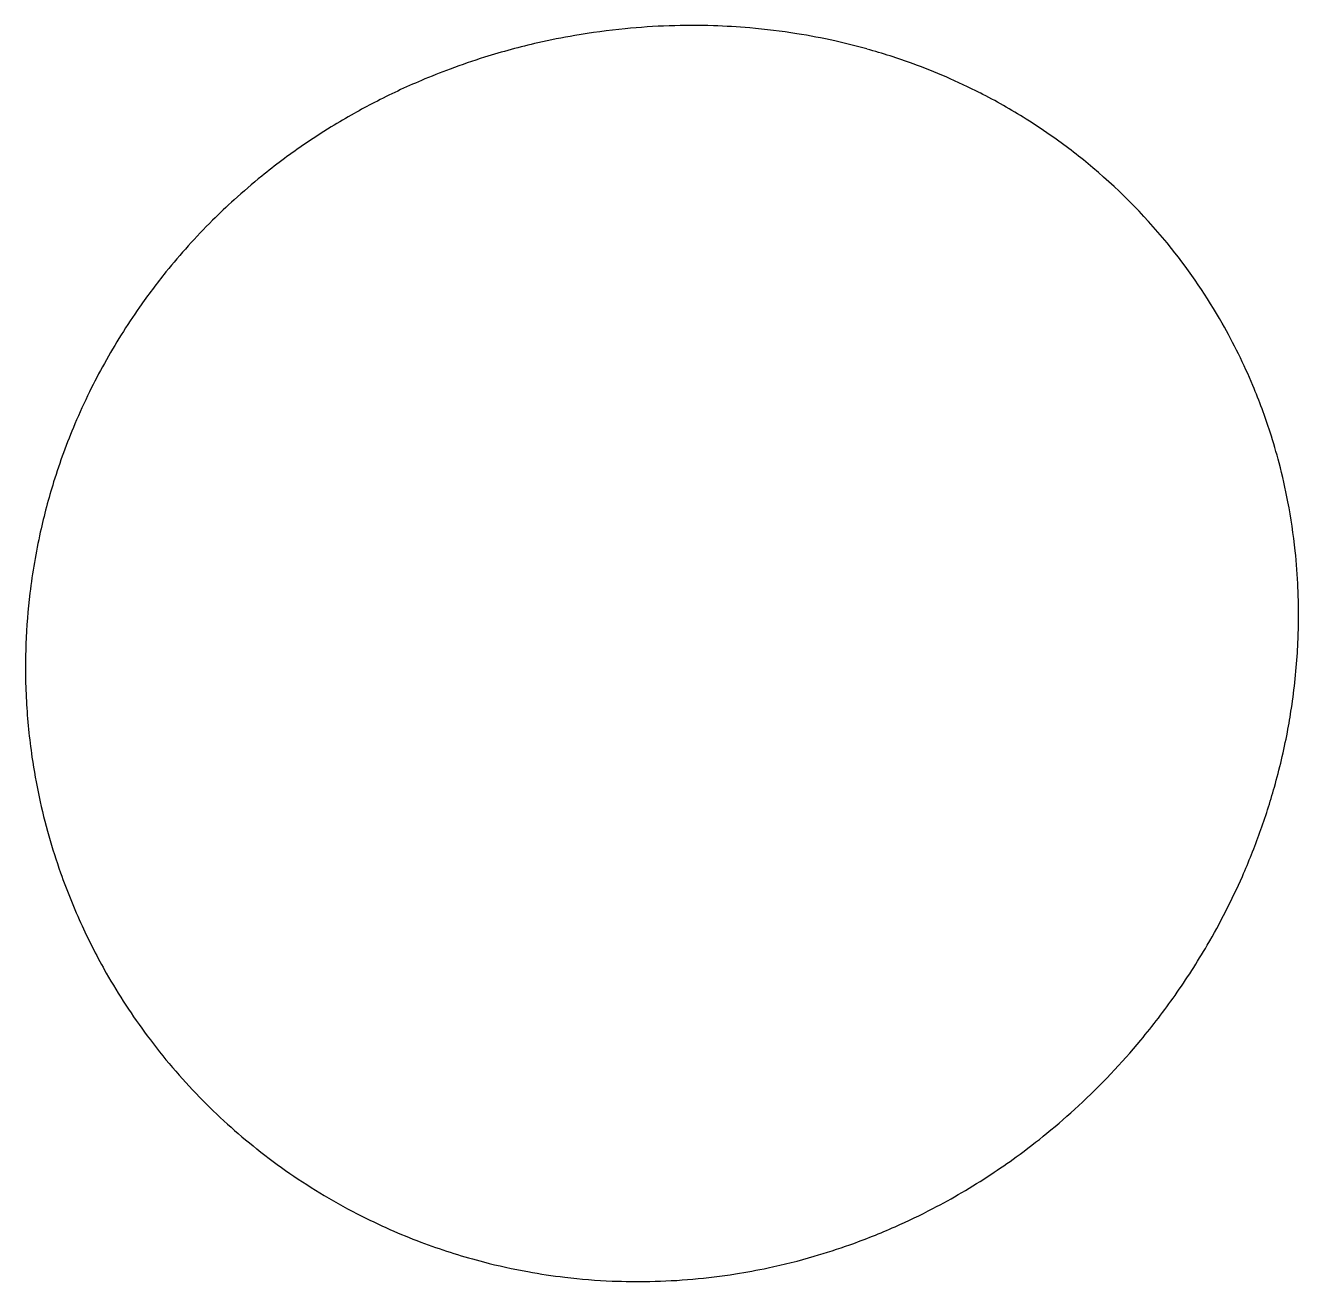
# Model space of a CAD drawing. Header units: metres. Extents: x -287 to 245, y -279 to 246.
import ezdxf

# ---------------------------------------------------------------- set-up
doc = ezdxf.new("R2010")
doc.units = ezdxf.units.M

msp = doc.modelspace()

# ---------------------------------------------------------------- linework, layer by layer
for centre, radius, start, end in [((-8.09, -44.29), 290.57, 455.5913, 459.7778), ((-8.18, -43.53), 289.8, 451.9389, 455.589), ((-8.37, -38.98), 285.25, 448.2238, 451.9321), ((-8.17, -31.99), 278.26, 445.0834, 448.2197), ((-7.7, -26.42), 272.67, 440.912, 445.0824), ((-7.62, -47.11), 293.43, 459.776, 462.8402), ((-6.7, -20.18), 266.35, 437.4374, 440.9125), ((-6.14, -17.77), 263.88, 434.4344, 437.4409), ((-8.13, -45), 291.26, 465.104, 467.374), ((-8, -45.83), 292.1, 462.8234, 465.0868), ((-4.95, -13.4), 259.34, 429.943, 434.4296), ((-8.84, -42.95), 289.09, 467.3618, 470.3806), ((-3.03, -7.98), 253.59, 426.5931, 429.9301), ((-8.06, -44.8), 291.1, 470.397, 472.9406), ((-1.74, -5.15), 250.48, 423.0181, 426.6077), ((-11.94, -35.68), 281.19, 472.9368, 477.357), ((-10.42, -38.48), 284.37, 477.3703, 479.3232), ((-1.25, -4.24), 249.45, 417.9329, 423.0216), ((-14.27, -31.8), 276.66, 479.3052, 481.5993), ((-13.97, -32.36), 277.29, 481.5912, 484.5477), ((0.86, -0.9), 245.5, 414.7053, 417.9368), ((1.39, -0.12), 244.56, 409.836, 414.7021), ((-16.32, -28.99), 273.19, 484.5425, 486.769), ((-12.91, -33.39), 278.75, 486.7893, 488.9713), ((3.56, 2.47), 241.18, 398.6492, 409.8333), ((-20.01, -24.67), 267.51, 488.9633, 492.2255), ((-18.23, -26.58), 270.12, 492.2335, 494.8769), ((-20.21, -24.71), 267.4, 494.859, 498.0237), ((-19.09, -25.8), 268.96, 498.0094, 501.0575), ((4.04, 2.85), 240.57, 389.6345, 398.6485), ((-21.2, -24.12), 266.26, 501.0531, 505.0259), ((-21.4, -24.02), 266.03, 505.0193, 510.9835), ((3.68, 2.63), 240.99, 382.7248, 389.6382), ((-23.62, -22.78), 263.49, 510.9842, 513.8947), ((-23.18, -22.92), 263.95, 513.9112, 517.1172), ((1.41, 1.66), 243.45, 377.8401, 382.7283), ((-23.93, -22.57), 263.12, 517.1223, 522.7505), ((-0.35, 1.16), 245.28, 374.699, 377.8257), ((-0.71, 1.04), 245.67, 370.8291, 374.7044), ((-23.82, -22.56), 263.23, 522.7606, 527.4825), ((-3.63, 0.45), 248.64, 366.0507, 370.8368), ((-25.13, -22.23), 261.88, 527.4908, 533.1457), ((-7.02, 0.07), 252.06, 362.4885, 366.0557), ((-1.48, 0.37), 246.5, 360.7581, 362.4746), ((-26.51, -22.1), 260.49, 533.137, 537.807), ((-20.72, 0.06), 265.75, 359.986, 360.769), ((-36.37, 0.04), 281.4, 718.6634, 719.9914), ((4.39, -0.84), 240.63, 716.7788, 718.6471), ((-28.42, -22.05), 258.58, 537.8021, 543.1201), ((-19.53, 0.47), 264.58, 711.3897, 716.787), ((-28.01, -22.01), 259, 543.1251, 548.3324), ((-20.51, 0.66), 265.58, 709.19, 711.3807), ((-28.17, 2.06), 273.37, 704.2692, 709.2028), ((-28.57, -22.07), 258.44, 548.3374, 555.8073), ((-36.22, 4.32), 281.73, 700.2342, 704.2704), ((-30.16, -22.59), 256.76, 555.7926, 559.3974), ((-35.89, 4.16), 281.36, 696.2005, 700.242), ((-28.34, -22), 258.67, 559.387, 564.7032), ((-41.25, 6.51), 287.22, 689.7585, 696.2035), ((-29.64, -22.62), 257.23, 564.6974, 569.6322), ((-45.8, 9.11), 292.46, 684.8848, 689.7676), ((-31.93, -23.96), 254.58, 569.6248, 576.6884), ((-45.48, 8.81), 292.02, 680.2775, 684.8959), ((-30.78, -23.08), 256.03, 576.6932, 584.2333), ((-43.66, 7.35), 289.69, 672.7838, 680.2694), ((-31.88, -24.21), 254.45, 584.224, 591.499), ((-39.81, 3.25), 284.07, 669.2388, 672.7763), ((-40.05, 3.44), 284.37, 665.997, 669.2518), ((-31.93, -24.23), 254.4, 591.5042, 599.1965), ((-37.35, -0.27), 279.78, 663.3495, 665.9961), ((-37.63, 0.25), 280.36, 660.4147, 663.3388), ((-32.3, -24.9), 253.64, 599.1911, 603.2574), ((-35.93, -2.56), 277.08, 657.5428, 660.406), ((-35.23, -3.73), 275.72, 653.8819, 657.5266), ((-31.22, -22.62), 256.16, 603.2716, 606.5751), ((-32.39, -25.26), 253.27, 606.5807, 609.7131), ((-32.97, -8.75), 270.21, 649.5678, 653.874), ((-31.31, -22.39), 256.34, 609.7091, 615.4862), ((-33.24, -8.08), 270.93, 646.2561, 649.5747), ((-31.32, -22.25), 256.47, 615.497, 619.7246), ((-31.54, -13.88), 264.89, 641.9619, 646.2547), ((-31.07, -20.58), 258.16, 619.7358, 623.2186), ((-31.12, -16.71), 262.04, 635.036, 638.972), ((-31.75, -12.9), 265.89, 638.9779, 641.9616), ((-31.09, -20.51), 258.23, 623.2237, 627.6273), ((-31.02, -18.1), 260.64, 627.6348, 631.0846), ((-31.07, -16.9), 261.84, 631.0896, 635.0285)]:
    msp.add_arc(centre, radius, start, end)

doc.saveas('drawing.dxf')
